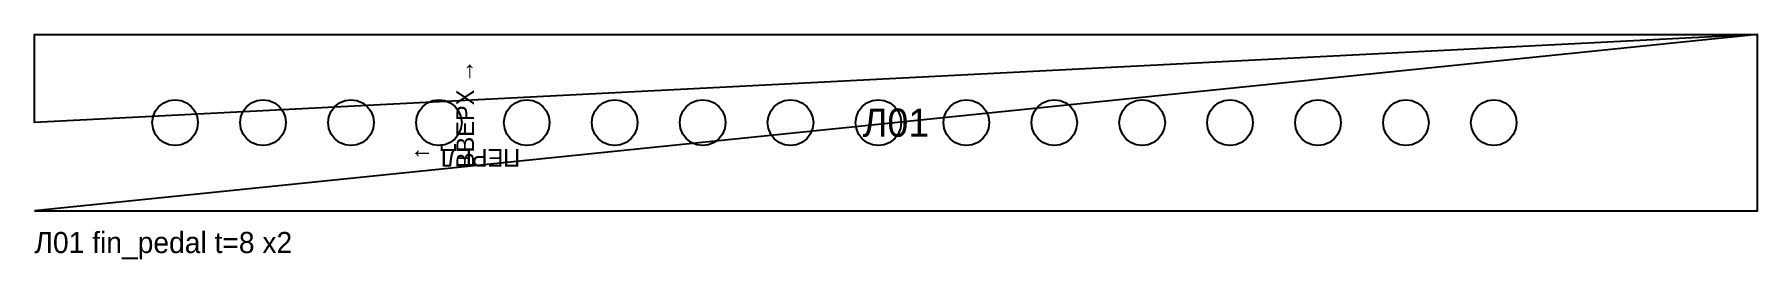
# Model space of a CAD drawing. Header units: millimetres. Extents: x 0 to 490, y -14 to 50.
import ezdxf
from ezdxf.enums import TextEntityAlignment as Align

# ---------------------------------------------------------------- set-up
doc = ezdxf.new("R2010")
doc.units = ezdxf.units.MM

msp = doc.modelspace()

# ---------------------------------------------------------------- linework, layer by layer
at = {"layer": 'CUT'}
for points in [[(0, 0), (245, 0), (490, 0), (490, 25), (490, 50), (0, 25), (0, 50), (245, 50), (490, 50)], [(40, 31.5), (41.68, 31.28), (43.25, 30.63), (44.6, 29.6), (45.63, 28.25), (46.28, 26.68), (46.5, 25), (46.28, 23.32), (45.63, 21.75), (44.6, 20.4), (43.25, 19.37), (41.68, 18.72), (40, 18.5), (38.32, 18.72), (36.75, 19.37), (35.4, 20.4), (34.37, 21.75), (33.72, 23.32), (33.5, 25), (33.72, 26.68), (34.37, 28.25), (35.4, 29.6), (36.75, 30.63), (38.32, 31.28), (40, 31.5)], [(65, 31.5), (66.68, 31.28), (68.25, 30.63), (69.6, 29.6), (70.63, 28.25), (71.28, 26.68), (71.5, 25), (71.28, 23.32), (70.63, 21.75), (69.6, 20.4), (68.25, 19.37), (66.68, 18.72), (65, 18.5), (63.32, 18.72), (61.75, 19.37), (60.4, 20.4), (59.37, 21.75), (58.72, 23.32), (58.5, 25), (58.72, 26.68), (59.37, 28.25), (60.4, 29.6), (61.75, 30.63), (63.32, 31.28), (65, 31.5)], [(90, 31.5), (91.68, 31.28), (93.25, 30.63), (94.6, 29.6), (95.63, 28.25), (96.28, 26.68), (96.5, 25), (96.28, 23.32), (95.63, 21.75), (94.6, 20.4), (93.25, 19.37), (91.68, 18.72), (90, 18.5), (88.32, 18.72), (86.75, 19.37), (85.4, 20.4), (84.37, 21.75), (83.72, 23.32), (83.5, 25), (83.72, 26.68), (84.37, 28.25), (85.4, 29.6), (86.75, 30.63), (88.32, 31.28), (90, 31.5)], [(115, 31.5), (116.68, 31.28), (118.25, 30.63), (119.6, 29.6), (120.63, 28.25), (121.28, 26.68), (121.5, 25), (121.28, 23.32), (120.63, 21.75), (119.6, 20.4), (118.25, 19.37), (116.68, 18.72), (115, 18.5), (113.32, 18.72), (111.75, 19.37), (110.4, 20.4), (109.37, 21.75), (108.72, 23.32), (108.5, 25), (108.72, 26.68), (109.37, 28.25), (110.4, 29.6), (111.75, 30.63), (113.32, 31.28), (115, 31.5)], [(140, 31.5), (141.68, 31.28), (143.25, 30.63), (144.6, 29.6), (145.63, 28.25), (146.28, 26.68), (146.5, 25), (146.28, 23.32), (145.63, 21.75), (144.6, 20.4), (143.25, 19.37), (141.68, 18.72), (140, 18.5), (138.32, 18.72), (136.75, 19.37), (135.4, 20.4), (134.37, 21.75), (133.72, 23.32), (133.5, 25), (133.72, 26.68), (134.37, 28.25), (135.4, 29.6), (136.75, 30.63), (138.32, 31.28), (140, 31.5)], [(165, 31.5), (166.68, 31.28), (168.25, 30.63), (169.6, 29.6), (170.63, 28.25), (171.28, 26.68), (171.5, 25), (171.28, 23.32), (170.63, 21.75), (169.6, 20.4), (168.25, 19.37), (166.68, 18.72), (165, 18.5), (163.32, 18.72), (161.75, 19.37), (160.4, 20.4), (159.37, 21.75), (158.72, 23.32), (158.5, 25), (158.72, 26.68), (159.37, 28.25), (160.4, 29.6), (161.75, 30.63), (163.32, 31.28), (165, 31.5)], [(190, 31.5), (191.68, 31.28), (193.25, 30.63), (194.6, 29.6), (195.63, 28.25), (196.28, 26.68), (196.5, 25), (196.28, 23.32), (195.63, 21.75), (194.6, 20.4), (193.25, 19.37), (191.68, 18.72), (190, 18.5), (188.32, 18.72), (186.75, 19.37), (185.4, 20.4), (184.37, 21.75), (183.72, 23.32), (183.5, 25), (183.72, 26.68), (184.37, 28.25), (185.4, 29.6), (186.75, 30.63), (188.32, 31.28), (190, 31.5)], [(215, 31.5), (216.68, 31.28), (218.25, 30.63), (219.6, 29.6), (220.63, 28.25), (221.28, 26.68), (221.5, 25), (221.28, 23.32), (220.63, 21.75), (219.6, 20.4), (218.25, 19.37), (216.68, 18.72), (215, 18.5), (213.32, 18.72), (211.75, 19.37), (210.4, 20.4), (209.37, 21.75), (208.72, 23.32), (208.5, 25), (208.72, 26.68), (209.37, 28.25), (210.4, 29.6), (211.75, 30.63), (213.32, 31.28), (215, 31.5)], [(240, 31.5), (241.68, 31.28), (243.25, 30.63), (244.6, 29.6), (245.63, 28.25), (246.28, 26.68), (246.5, 25), (246.28, 23.32), (245.63, 21.75), (244.6, 20.4), (243.25, 19.37), (241.68, 18.72), (240, 18.5), (238.32, 18.72), (236.75, 19.37), (235.4, 20.4), (234.37, 21.75), (233.72, 23.32), (233.5, 25), (233.72, 26.68), (234.37, 28.25), (235.4, 29.6), (236.75, 30.63), (238.32, 31.28), (240, 31.5)], [(265, 31.5), (266.68, 31.28), (268.25, 30.63), (269.6, 29.6), (270.63, 28.25), (271.28, 26.68), (271.5, 25), (271.28, 23.32), (270.63, 21.75), (269.6, 20.4), (268.25, 19.37), (266.68, 18.72), (265, 18.5), (263.32, 18.72), (261.75, 19.37), (260.4, 20.4), (259.37, 21.75), (258.72, 23.32), (258.5, 25), (258.72, 26.68), (259.37, 28.25), (260.4, 29.6), (261.75, 30.63), (263.32, 31.28), (265, 31.5)], [(290, 31.5), (291.68, 31.28), (293.25, 30.63), (294.6, 29.6), (295.63, 28.25), (296.28, 26.68), (296.5, 25), (296.28, 23.32), (295.63, 21.75), (294.6, 20.4), (293.25, 19.37), (291.68, 18.72), (290, 18.5), (288.32, 18.72), (286.75, 19.37), (285.4, 20.4), (284.37, 21.75), (283.72, 23.32), (283.5, 25), (283.72, 26.68), (284.37, 28.25), (285.4, 29.6), (286.75, 30.63), (288.32, 31.28), (290, 31.5)], [(315, 31.5), (316.68, 31.28), (318.25, 30.63), (319.6, 29.6), (320.63, 28.25), (321.28, 26.68), (321.5, 25), (321.28, 23.32), (320.63, 21.75), (319.6, 20.4), (318.25, 19.37), (316.68, 18.72), (315, 18.5), (313.32, 18.72), (311.75, 19.37), (310.4, 20.4), (309.37, 21.75), (308.72, 23.32), (308.5, 25), (308.72, 26.68), (309.37, 28.25), (310.4, 29.6), (311.75, 30.63), (313.32, 31.28), (315, 31.5)], [(340, 31.5), (341.68, 31.28), (343.25, 30.63), (344.6, 29.6), (345.63, 28.25), (346.28, 26.68), (346.5, 25), (346.28, 23.32), (345.63, 21.75), (344.6, 20.4), (343.25, 19.37), (341.68, 18.72), (340, 18.5), (338.32, 18.72), (336.75, 19.37), (335.4, 20.4), (334.37, 21.75), (333.72, 23.32), (333.5, 25), (333.72, 26.68), (334.37, 28.25), (335.4, 29.6), (336.75, 30.63), (338.32, 31.28), (340, 31.5)], [(365, 31.5), (366.68, 31.28), (368.25, 30.63), (369.6, 29.6), (370.63, 28.25), (371.28, 26.68), (371.5, 25), (371.28, 23.32), (370.63, 21.75), (369.6, 20.4), (368.25, 19.37), (366.68, 18.72), (365, 18.5), (363.32, 18.72), (361.75, 19.37), (360.4, 20.4), (359.37, 21.75), (358.72, 23.32), (358.5, 25), (358.72, 26.68), (359.37, 28.25), (360.4, 29.6), (361.75, 30.63), (363.32, 31.28), (365, 31.5)], [(390, 31.5), (391.68, 31.28), (393.25, 30.63), (394.6, 29.6), (395.63, 28.25), (396.28, 26.68), (396.5, 25), (396.28, 23.32), (395.63, 21.75), (394.6, 20.4), (393.25, 19.37), (391.68, 18.72), (390, 18.5), (388.32, 18.72), (386.75, 19.37), (385.4, 20.4), (384.37, 21.75), (383.72, 23.32), (383.5, 25), (383.72, 26.68), (384.37, 28.25), (385.4, 29.6), (386.75, 30.63), (388.32, 31.28), (390, 31.5)], [(415, 31.5), (416.68, 31.28), (418.25, 30.63), (419.6, 29.6), (420.63, 28.25), (421.28, 26.68), (421.5, 25), (421.28, 23.32), (420.63, 21.75), (419.6, 20.4), (418.25, 19.37), (416.68, 18.72), (415, 18.5), (413.32, 18.72), (411.75, 19.37), (410.4, 20.4), (409.37, 21.75), (408.72, 23.32), (408.5, 25), (408.72, 26.68), (409.37, 28.25), (410.4, 29.6), (411.75, 30.63), (413.32, 31.28), (415, 31.5)]]:
    msp.add_lwpolyline(points, close=True, dxfattribs=at)

# ---------------------------------------------------------------- texts
at = {"layer": 'MARK'}
for s, rotation, p in [('ВВЕРХ →', 90, (122.5, 27.5)), ('ПЕРЕД →', 180, (122.5, 15))]:
    msp.add_text(s, height=5, rotation=rotation, dxfattribs=at).set_placement(p, align=Align.MIDDLE_CENTER)
msp.add_text('Л01', height=8, dxfattribs=at).set_placement((245, 25), align=Align.MIDDLE_CENTER)
at = {"layer": 'TEXT'}
msp.add_text('Л01 fin_pedal t=8 x2', height=6, dxfattribs=at).set_placement((0, -12))

doc.saveas('drawing.dxf')
